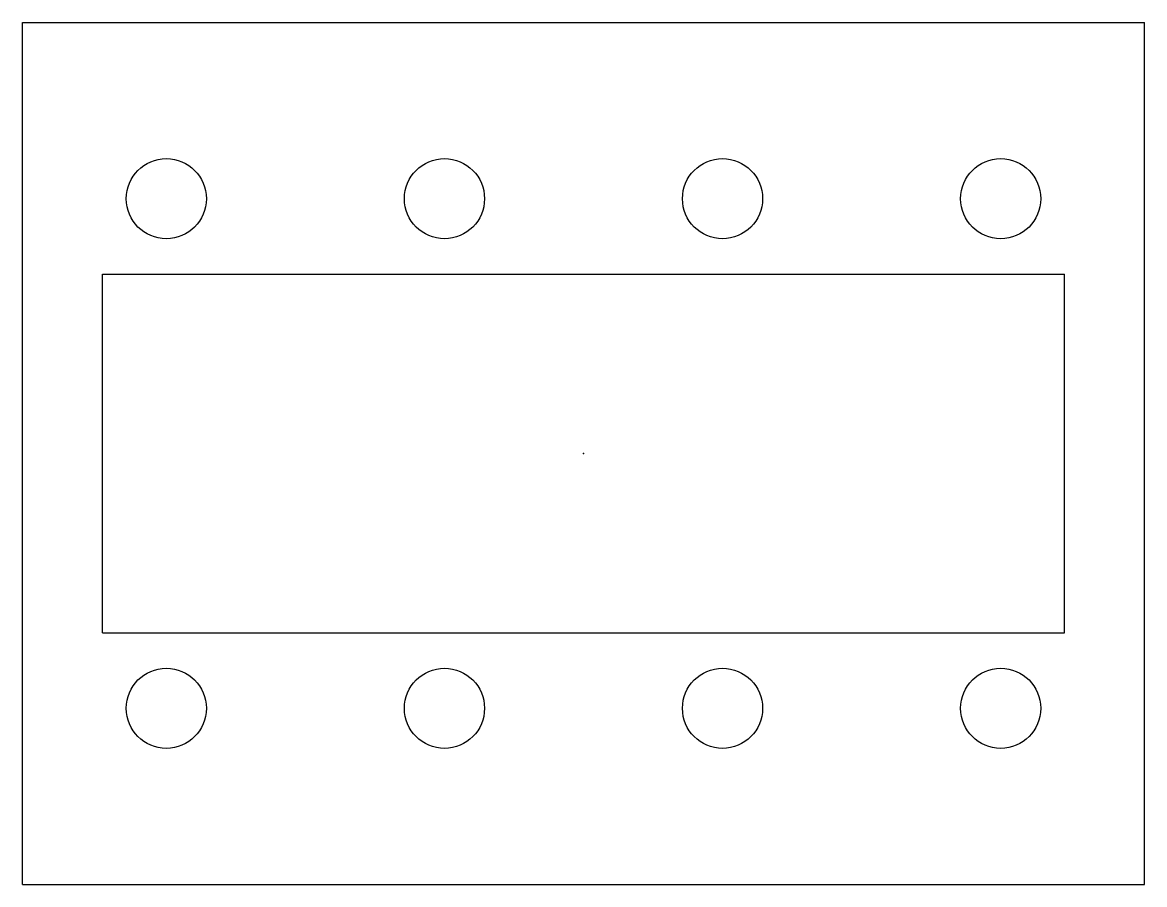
# Model space of a CAD drawing. Header units: millimetres. Extents: x -35 to 35, y -26.9 to 26.9.
import ezdxf

# ---------------------------------------------------------------- set-up
doc = ezdxf.new("R2010")
doc.units = ezdxf.units.MM
doc.header["$PDSIZE"] = -1

msp = doc.modelspace()

# ---------------------------------------------------------------- linework, layer by layer
at = {"color": 7, "linetype": 'Continuous'}
for p, q in [((-35, -26.9), (-35, 26.9)), ((-35, 26.9), (35, 26.9)), ((35, -26.9), (35, 26.9)), ((-30, -11.2), (-30, 11.2)), ((-30, 11.2), (30, 11.2)), ((30, -11.2), (30, 11.2)), ((-30, -11.2), (30, -11.2)), ((-35, -26.9), (35, -26.9))]:
    msp.add_line(p, q, dxfattribs=at)
for centre in [(-26.025, 15.9), (-8.675, 15.9), (8.675, 15.9), (26.025, 15.9), (-26.025, -15.9), (-8.675, -15.9), (8.675, -15.9), (26.025, -15.9)]:
    msp.add_circle(centre, 2.5, dxfattribs=at)
msp.add_point((0, 0), dxfattribs=at)
msp.add_point((0, 0), dxfattribs=at)

doc.saveas('drawing.dxf')
